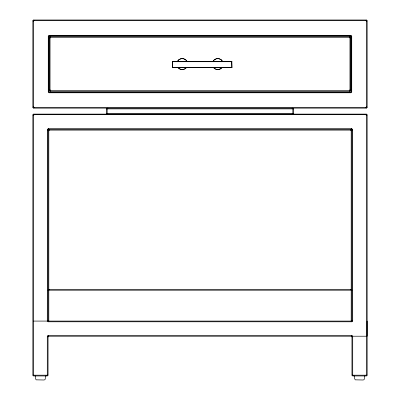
<?xml version="1.0" encoding="UTF-8"?>
<svg xmlns="http://www.w3.org/2000/svg" width="400" height="400" viewBox="0 0 400 400"><rect width="100%" height="100%" fill="white"/><g stroke="black" fill="none" stroke-linecap="round" stroke-linejoin="round"><path stroke-width="0.6" d="M47.415 129.49L47.285 321.08L48.045 321.79L351.955 321.79L352.715 321.08L352.585 129.49L351.735 128.575L48.265 128.575L47.415 129.49L48.045 130.05L48.045 320.55M367.145 336.215L367.145 321.08M46.97 375.95L47.285 375.19L47.285 336.215L48.045 335.455L351.955 335.455L352.715 336.215L352.715 375.19L353.03 375.95M366.07 375.95L366.385 375.19L366.385 115.4L365.845 114.66L34.155 114.66L33.615 114.105L32.855 114.865L32.855 375.19L33.615 375.95L47.285 375.95L48.045 375.19L48.045 336.975L47.285 336.215M49.34 289.435L48.8 290.195L48.8 321.17M33.93 375.95L33.615 375.19L33.615 115.4L34.155 114.66M48.265 128.575L49.56 130.105L350.44 130.105L351.735 128.575M48.045 321.79L48.8 321.08L351.2 321.08L351.955 320.27L352.715 321.08M365.845 114.66L366.385 114.105L367.145 114.865L367.145 375.19L366.385 375.95L352.715 375.95L351.955 375.19L351.955 336.975L351.2 336.215L48.8 336.215L48.045 336.975M32.855 20.76L33.615 20L366.385 20L367.145 20.76L367.145 107.365L366.385 108.12L33.615 108.12L32.855 107.365L32.855 20.76L33.395 21.295L33.395 106.825L34.155 107.585L365.845 107.585L366.385 108.12M33.395 21.295L34.155 20.535L365.845 20.535L366.385 20M48.27 36.105L49.03 35.345L350.97 35.345L351.73 36.105L351.73 92.02L350.97 92.78L49.03 92.78L48.27 92.02L48.27 36.105L48.805 36.64L48.805 91.48L49.565 92.24L350.435 92.24L350.97 92.78M48.805 36.64L49.565 35.88L350.435 35.88L350.97 35.345M49.28 37.28L50.04 36.52L349.96 36.52L350.72 37.28L350.72 90.555L349.96 91.31L50.04 91.31L49.28 90.555L49.28 37.28L50.04 38.04L50.04 89.795L50.8 90.555L349.2 90.555L349.96 89.795L349.96 38.04L349.2 37.28L50.8 37.28L50.04 36.52M50.04 38.04L50.8 37.28M49.28 90.555L50.04 89.795M32.855 107.365L33.395 106.825M48.27 92.02L48.805 91.48M50.04 91.31L50.8 90.555M33.615 108.12L34.155 107.585M49.03 92.78L49.565 92.24M48.045 130.05L48.8 129.29L351.2 129.29L351.955 130.05L351.955 320.55M48.8 129.345L48.045 130.105L48.8 130.86L48.8 289.9M48.8 130.86L49.56 130.105M107.16 114.105L106.4 113.345L106.4 108.88L107.16 108.12M107.92 108.12L107.16 108.88L107.16 113.345L107.92 114.105M349.2 37.28L349.96 36.52M350.435 92.24L351.195 91.48L351.195 36.64L351.73 36.105M365.845 107.585L366.605 106.825L366.605 21.295L367.145 20.76M349.96 38.04L350.72 37.28M292.08 114.105L292.84 113.345L292.84 108.88L292.08 108.12M292.84 114.105L293.6 113.345L293.6 108.88L292.84 108.12M351.2 289.9L351.2 130.86L351.955 130.105L351.2 129.345M351.2 336.215L351.955 335.455M351.955 336.975L352.715 336.215L366.385 336.215M172.69 61.36L172.43 61.615L172.69 67.685L231.765 67.685L232.025 67.435L231.765 61.36L172.69 61.36L172.69 67.685M351.955 130.05L352.585 129.49M366.385 115.4L367.145 114.865M172.43 61.72L232.025 61.72M232.025 67.33L172.43 67.33M106.4 108.88L293.6 108.88M106.4 113.345L293.6 113.345M33.615 114.105L366.385 114.105M33.615 321.08L47.285 321.08L48.045 320.27L48.8 321.08M32.855 375.19L48.045 375.19M351.955 375.19L367.145 375.19M32.855 114.865L33.615 115.4M351.2 321.08L351.955 321.79M365.845 20.535L366.605 21.295M350.435 35.88L351.195 36.64M349.96 89.795L350.72 90.555M351.195 91.48L351.73 92.02M366.605 106.825L367.145 107.365M349.2 90.555L349.96 91.31M350.44 130.105L351.2 130.86M49.03 35.345L49.565 35.88M33.615 20L34.155 20.535M48.045 335.455L48.8 336.215M350.66 289.435L351.2 290.195L351.2 321.17M364.61 375.95L364.28 379.365L363.29 380L355.23 379.84L354.57 378.575L354.49 375.95M231.765 61.36L231.765 67.685M45.51 375.95L45.18 379.365L44.19 380L36.13 379.84L35.47 378.575L35.39 375.95M222.28 67.335A5.57 5.57 0 0 1 213.27 67.335M212.81 61.535A5.57 5.57 0 0 1 222.735 61.535M222.195 67.275A5.465 5.465 0 0 1 213.35 67.275M212.905 61.58A5.465 5.465 0 0 1 222.645 61.58M186.73 67.335A5.57 5.57 0 0 1 177.72 67.335M177.265 61.535A5.57 5.57 0 0 1 187.19 61.535M186.65 67.275A5.465 5.465 0 0 1 177.805 67.275M177.355 61.58A5.465 5.465 0 0 1 187.095 61.58M48.58 289.435L48.045 290.195L351.955 290.195L351.42 289.435L48.58 289.435"/></g></svg>
